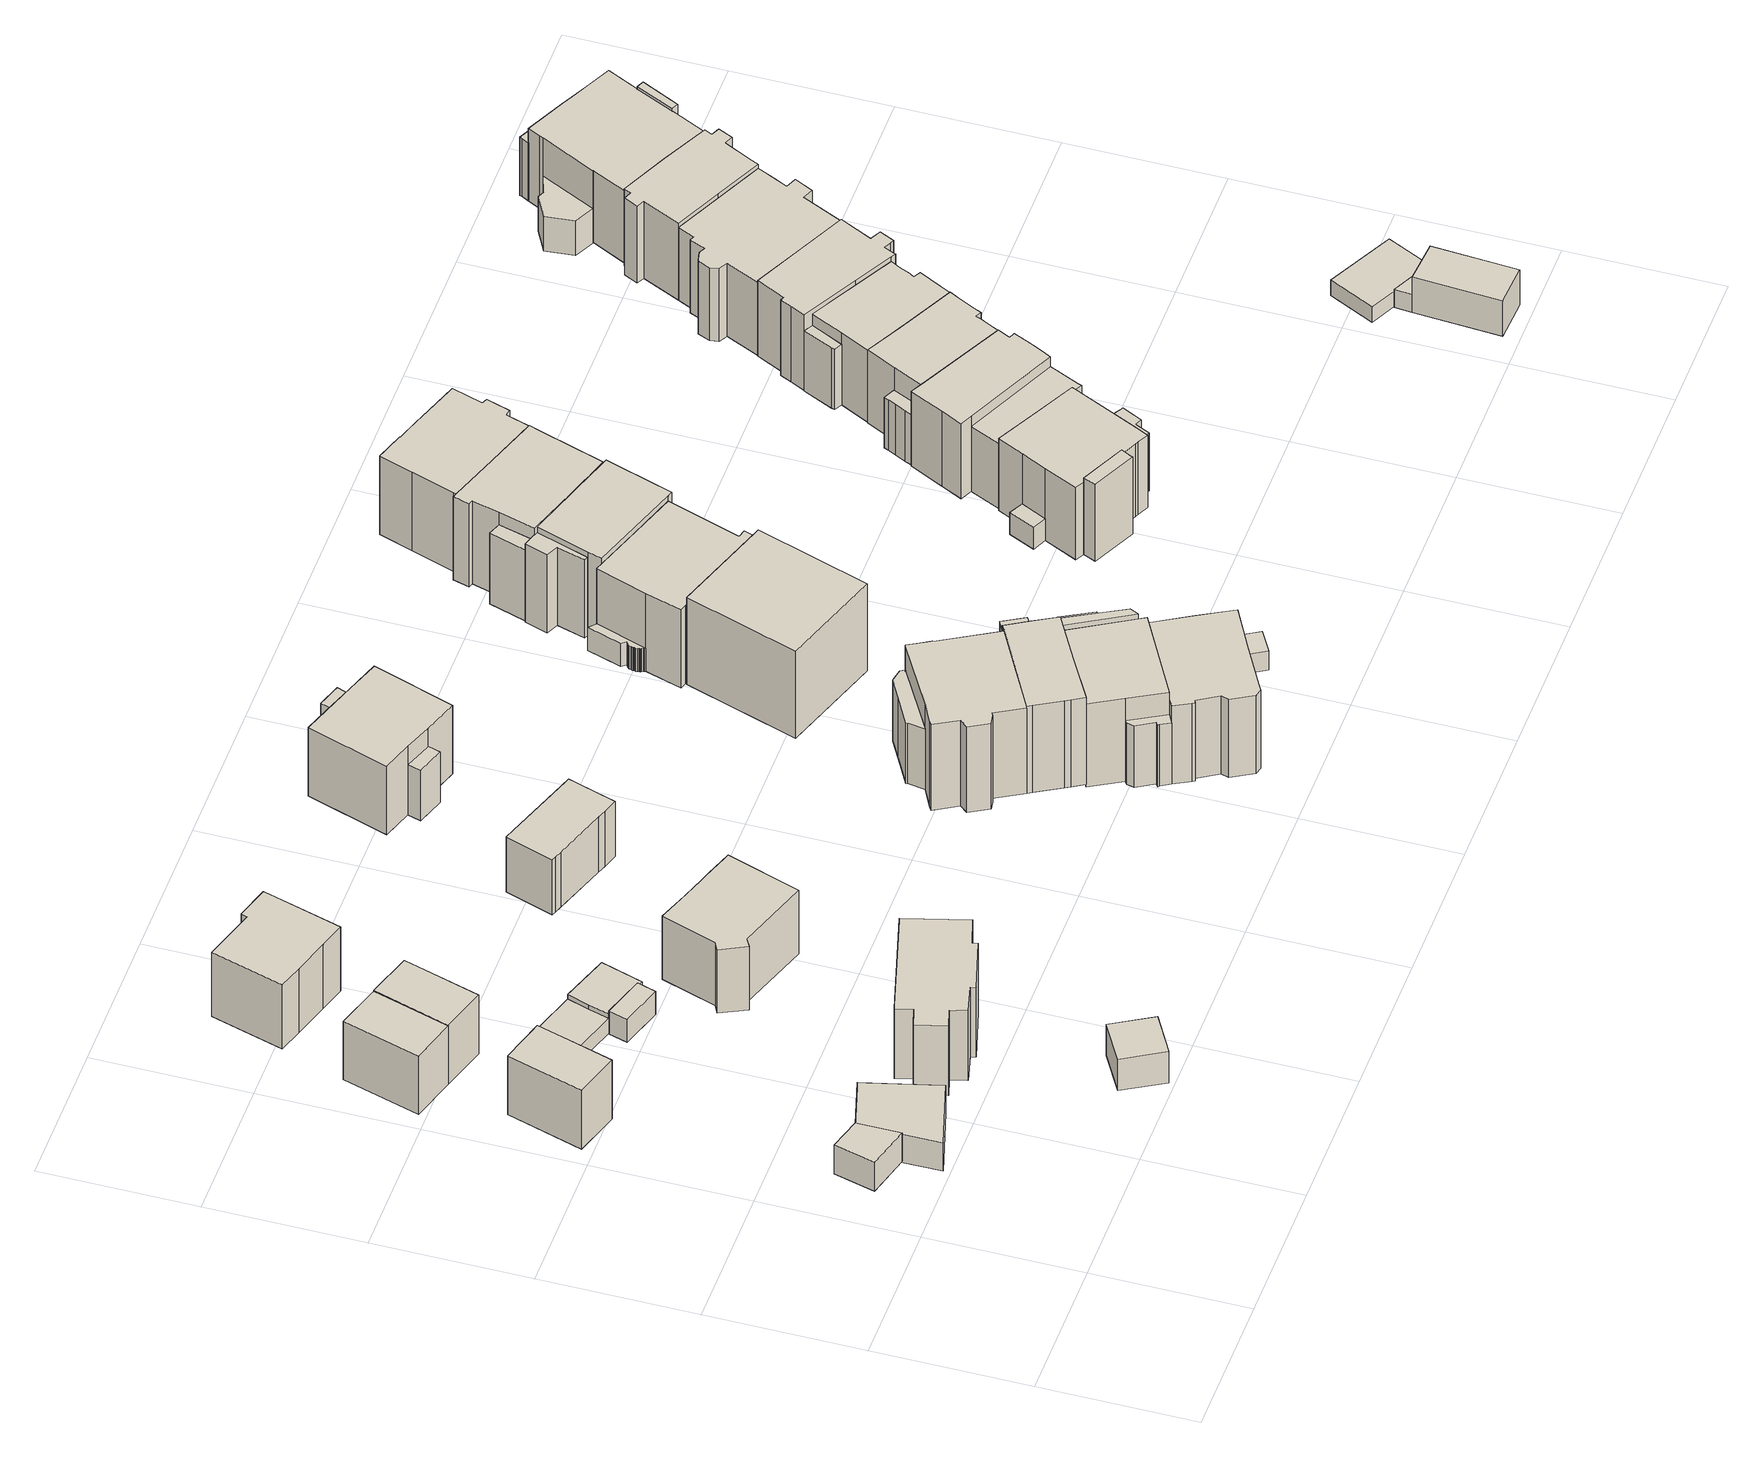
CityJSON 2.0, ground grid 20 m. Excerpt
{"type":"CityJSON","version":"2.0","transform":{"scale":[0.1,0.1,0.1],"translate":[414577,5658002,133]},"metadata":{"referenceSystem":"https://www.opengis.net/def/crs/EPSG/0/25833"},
"CityObjects":{
"building1":{"type":"Building","attributes":{"Dachtyp_tdc":"tdcFreeFormRoof","Gemeindeschluessel":14612000,"Dachneigung":45.63,"QualitaetDacherkennung":19,"Geometrietyp2DReferenz":"3000","measuredHeight":5.96,"function":"31001_9998","roofType":"5000"},"geometry":[{"type":"Solid","lod":"1","boundaries":[[[[0,1,2,3]],[[4,5,6,7]],[[3,5,4,0]],[[2,6,5,3]],[[1,7,6,2]],[[0,4,7,1]]]]}]},
"building2":{"type":"Building","attributes":{"Dachtyp_tdc":"tdcHipAndGableRoof","Gemeindeschluessel":14612000,"Dachneigung":32.6,"QualitaetDacherkennung":71,"Geometrietyp2DReferenz":"3000","measuredHeight":6.03,"function":"31001_9998","roofType":"5000"},"geometry":[{"type":"Solid","lod":"1","boundaries":[[[[8,9,10,11]],[[12,13,14,15]],[[11,13,12,8]],[[10,14,13,11]],[[9,15,14,10]],[[8,12,15,9]]]]}]},
"building3":{"type":"Building","attributes":{"Dachtyp_tdc":"tdcHipAndGableRoof","Gemeindeschluessel":14612000,"Dachneigung":55.01,"QualitaetDacherkennung":78,"Geometrietyp2DReferenz":"3000","measuredHeight":11.79,"function":"31001_9998","roofType":"5000"},"geometry":[{"type":"Solid","lod":"1","boundaries":[[[[16,17,18,19]],[[20,21,22,23]],[[19,21,20,16]],[[18,22,21,19]],[[17,23,22,18]],[[16,20,23,17]]]]}]},
"building4":{"type":"Building","attributes":{"Dachtyp_tdc":"tdcHipAndGableRoof","Gemeindeschluessel":14612000,"Dachneigung":43.41,"QualitaetDacherkennung":75,"Geometrietyp2DReferenz":"3000","measuredHeight":11.64,"function":"31001_9998","roofType":"5000"},"geometry":[{"type":"Solid","lod":"1","boundaries":[[[[24,25,26,27]],[[28,29,30,31]],[[27,29,28,24]],[[26,30,29,27]],[[25,31,30,26]],[[24,28,31,25]]]]}]},
"building5":{"type":"Building","attributes":{"Dachtyp_tdc":"tdcHipAndGableRoof","Gemeindeschluessel":14612000,"Dachneigung":49.52,"QualitaetDacherkennung":66,"Geometrietyp2DReferenz":"3000","measuredHeight":6.79,"function":"31001_9998","roofType":"5000"},"geometry":[{"type":"Solid","lod":"1","boundaries":[[[[32,33,34,35]],[[36,37,38,39]],[[35,37,36,32]],[[34,38,37,35]],[[33,39,38,34]],[[32,36,39,33]]]]}]},
"building6":{"type":"Building","attributes":{"Dachtyp_tdc":"tdcHipAndGableRoof","Gemeindeschluessel":14612000,"Dachneigung":55.4,"QualitaetDacherkennung":75,"Geometrietyp2DReferenz":"3000","measuredHeight":11.79,"function":"31001_9998","roofType":"5000"},"geometry":[{"type":"Solid","lod":"1","boundaries":[[[[40,41,42,43]],[[31,44,45,28]],[[43,44,31,40]],[[42,45,44,43]],[[41,28,45,42]],[[40,31,28,41]]]]}]},
"building7":{"type":"Building","attributes":{"Dachtyp_tdc":"tdcPolyFlatRoof","Gemeindeschluessel":14612000,"Dachneigung":0,"QualitaetDacherkennung":75,"Geometrietyp2DReferenz":"3000","measuredHeight":2.33,"function":"31001_9998","roofType":"1000"},"geometry":[{"type":"Solid","lod":"1","boundaries":[[[[46,47,48,49,50]],[[51,52,53,54,55]],[[50,52,51,46]],[[49,53,52,50]],[[48,54,53,49]],[[47,55,54,48]],[[46,51,55,47]]]]}]},
"building8":{"type":"Building","attributes":{"Dachtyp_tdc":"tdcFreeFormRoof","Gemeindeschluessel":14612000,"Dachneigung":57.84,"QualitaetDacherkennung":23,"Geometrietyp2DReferenz":"3000","measuredHeight":14.34,"function":"31001_9998","roofType":"5000"},"geometry":[{"type":"Solid","lod":"1","boundaries":[[[[56,57,58,59,60,61,62,63,64,65,66,67]],[[68,69,70,71,72,73,74,75,76,77,78,79]],[[67,69,68,56]],[[66,70,69,67]],[[65,71,70,66]],[[64,72,71,65]],[[63,73,72,64]],[[62,74,73,63]],[[61,75,74,62]],[[60,76,75,61]],[[59,77,76,60]],[[58,78,77,59]],[[57,79,78,58]],[[56,68,79,57]]]]}]},
"building9":{"type":"Building","attributes":{"Dachtyp_tdc":"tdcHipAndGableRoof","Gemeindeschluessel":14612000,"Dachneigung":62.31,"QualitaetDacherkennung":6,"Geometrietyp2DReferenz":"3000","measuredHeight":5.14,"function":"31001_9998","roofType":"5000"},"geometry":[{"type":"Solid","lod":"1","boundaries":[[[[80,81,82,83]],[[84,85,86,87]],[[83,85,84,80]],[[82,86,85,83]],[[81,87,86,82]],[[80,84,87,81]]]]}]},
"building10":{"type":"Building","attributes":{"Dachtyp_tdc":"tdcHipRoof","Gemeindeschluessel":14612000,"Dachneigung":37.49,"QualitaetDacherkennung":61,"Geometrietyp2DReferenz":"3000","measuredHeight":12.35,"function":"31001_9998","roofType":"3200"},"geometry":[{"type":"Solid","lod":"1","boundaries":[[[[88,89,90,91,92,93,94,95,96]],[[97,98,99,100,101,102,103,104,105]],[[96,98,97,88]],[[95,99,98,96]],[[94,100,99,95]],[[93,101,100,94]],[[92,102,101,93]],[[91,103,102,92]],[[90,104,103,91]],[[89,105,104,90]],[[88,97,105,89]]]]}]},
"building11":{"type":"Building","attributes":{"Dachtyp_tdc":"tdcPolyFlatRoof","Gemeindeschluessel":14612000,"Dachneigung":0,"QualitaetDacherkennung":69,"Geometrietyp2DReferenz":"3000","measuredHeight":3.08,"function":"31001_9998","roofType":"1000"},"geometry":[{"type":"Solid","lod":"1","boundaries":[[[[106,107,108,109,110,111]],[[84,112,113,114,115,85]],[[111,112,84,106]],[[110,113,112,111]],[[109,114,113,110]],[[108,115,114,109]],[[107,85,115,108]],[[106,84,85,107]]]]}]},
"building12":{"type":"Building","attributes":{"Dachtyp_tdc":"tdcFreeFormRoof","Gemeindeschluessel":14612000,"Dachneigung":42.12,"QualitaetDacherkennung":62,"Geometrietyp2DReferenz":"3000","measuredHeight":12.59,"function":"31001_9998","roofType":"5000"},"geometry":[{"type":"Solid","lod":"1","boundaries":[[[[116,117,118,119,120,121,122,123,124,125]],[[126,127,128,129,130,131,132,133,134,135]],[[125,127,126,116]],[[124,128,127,125]],[[123,129,128,124]],[[122,130,129,123]],[[121,131,130,122]],[[120,132,131,121]],[[119,133,132,120]],[[118,134,133,119]],[[117,135,134,118]],[[116,126,135,117]]]]}]},
"building13":{"type":"Building","attributes":{"Dachtyp_tdc":"tdcHipRoof","Gemeindeschluessel":14612000,"Dachneigung":49.41,"QualitaetDacherkennung":64,"Geometrietyp2DReferenz":"3000","measuredHeight":10.46,"function":"31001_9998","roofType":"3200"},"geometry":[{"type":"Solid","lod":"1","boundaries":[[[[136,137,138,139,140,141,142,143,144,145]],[[146,147,148,149,150,151,152,153,154,155]],[[145,147,146,136]],[[144,148,147,145]],[[143,149,148,144]],[[142,150,149,143]],[[141,151,150,142]],[[140,152,151,141]],[[139,153,152,140]],[[138,154,153,139]],[[137,155,154,138]],[[136,146,155,137]]]]}]},
"building14":{"type":"Building","attributes":{"Gemeindeschluessel":14612000,"Geometrietyp2DReferenz":"3000","function":"31001_9998","roofType":"9999"},"children":["building14-1","building14-2","building14-3"]},
"building14-1":{"type":"BuildingPart","attributes":{"Dachtyp_tdc":"tdcGableRoof","Dachneigung":51.42,"QualitaetDacherkennung":29,"Geometrietyp2DReferenz":"3000","measuredHeight":10.92,"roofType":"3100"},"parents":["building14"],"geometry":[{"type":"Solid","lod":"1","boundaries":[[[[156,157,158,159]],[[160,161,162,163]],[[159,161,160,156]],[[158,162,161,159]],[[157,163,162,158]],[[156,160,163,157]]]]}]},
"building14-2":{"type":"BuildingPart","attributes":{"Dachtyp_tdc":"tdcFreeFormRoof","Dachneigung":47.15,"QualitaetDacherkennung":61,"Geometrietyp2DReferenz":"3000","measuredHeight":13.65,"roofType":"5000"},"parents":["building14"],"geometry":[{"type":"Solid","lod":"1","boundaries":[[[[164,165,166,167,168,169,170,171]],[[172,173,174,160,163,175,176,177]],[[170,173,172,171]],[[169,174,173,170]],[[168,160,174,169]],[[167,163,160,168]],[[166,175,163,167]],[[165,176,175,166]],[[164,177,176,165]],[[171,172,177,164]]]]}]},
"building14-3":{"type":"BuildingPart","attributes":{"Dachtyp_tdc":"tdcFreeFormRoof","Dachneigung":46.48,"QualitaetDacherkennung":11,"Geometrietyp2DReferenz":"3000","measuredHeight":8.32,"roofType":"5000"},"parents":["building14"],"geometry":[{"type":"Solid","lod":"1","boundaries":[[[[178,179,180,181]],[[177,182,183,172]],[[181,182,177,178]],[[180,183,182,181]],[[179,172,183,180]],[[178,177,172,179]]]]}]},
"building15":{"type":"Building","attributes":{"Gemeindeschluessel":14612000,"Geometrietyp2DReferenz":"3000","function":"31001_9998","roofType":"9999"},"children":["building15-1","building15-2","building15-3"]},
"building15-1":{"type":"BuildingPart","attributes":{"Dachtyp_tdc":"tdcFreeFormRoof","Dachneigung":72.89,"QualitaetDacherkennung":13,"Geometrietyp2DReferenz":"3000","measuredHeight":11.07,"roofType":"5000"},"parents":["building15"],"geometry":[{"type":"Solid","lod":"1","boundaries":[[[[184,185,186,187,188,189,190,191]],[[192,193,194,195,196,197,198,199]],[[191,193,192,184]],[[190,194,193,191]],[[189,195,194,190]],[[188,196,195,189]],[[187,197,196,188]],[[186,198,197,187]],[[185,199,198,186]],[[184,192,199,185]]]]}]},
"building15-2":{"type":"BuildingPart","attributes":{"Dachtyp_tdc":"tdcHipAndGableRoof","Dachneigung":41.7,"QualitaetDacherkennung":60,"Geometrietyp2DReferenz":"3000","measuredHeight":17.06,"roofType":"5000"},"parents":["building15"],"geometry":[{"type":"Solid","lod":"1","boundaries":[[[[200,201,202,203,204,205,206,207,208,209,210,211,212,213,214,215]],[[216,217,218,219,220,221,222,223,224,225,226,227,198,197,196,228]],[[215,217,216,200]],[[214,218,217,215]],[[213,219,218,214]],[[212,220,219,213]],[[211,221,220,212]],[[210,222,221,211]],[[209,223,222,210]],[[208,224,223,209]],[[207,225,224,208]],[[206,226,225,207]],[[205,227,226,206]],[[204,198,227,205]],[[203,197,198,204]],[[202,196,197,203]],[[201,228,196,202]],[[200,216,228,201]]]]}]},
"building15-3":{"type":"BuildingPart","attributes":{"Dachtyp_tdc":"tdcPolyFlatRoof","Dachneigung":42.95,"QualitaetDacherkennung":30,"Geometrietyp2DReferenz":"3000","measuredHeight":10.58,"roofType":"2100"},"parents":["building15"],"geometry":[{"type":"Solid","lod":"1","boundaries":[[[[229,230,231,232,233,234,235,236,237]],[[218,217,238,239,240,241,242,243,244]],[[237,217,218,229]],[[236,238,217,237]],[[235,239,238,236]],[[234,240,239,235]],[[233,241,240,234]],[[232,242,241,233]],[[231,243,242,232]],[[230,244,243,231]],[[229,218,244,230]]]]}]},
"building16":{"type":"Building","attributes":{"Gemeindeschluessel":14612000,"Geometrietyp2DReferenz":"3000","function":"31001_9998","roofType":"9999"},"children":["building16-1","building16-2"]},
"building16-1":{"type":"BuildingPart","attributes":{"Dachtyp_tdc":"tdcPolyFlatRoof","Dachneigung":5.57,"QualitaetDacherkennung":45,"Geometrietyp2DReferenz":"3000","measuredHeight":12.86,"roofType":"2100"},"parents":["building16"],"geometry":[{"type":"Solid","lod":"1","boundaries":[[[[245,246,247,248]],[[249,250,243,251]],[[248,250,249,245]],[[247,243,250,248]],[[246,251,243,247]],[[245,249,251,246]]]]}]},
"building16-2":{"type":"BuildingPart","attributes":{"Dachtyp_tdc":"tdcGableRoof","Dachneigung":42.18,"QualitaetDacherkennung":46,"Geometrietyp2DReferenz":"3000","measuredHeight":17.03,"roofType":"3100"},"parents":["building16"],"geometry":[{"type":"Solid","lod":"1","boundaries":[[[[252,253,254,255,256,257,258,259,260,261,262,263]],[[264,265,220,266,244,250,249,267,268,269,270,271]],[[263,265,264,252]],[[262,220,265,263]],[[261,266,220,262]],[[260,244,266,261]],[[259,250,244,260]],[[258,249,250,259]],[[257,267,249,258]],[[256,268,267,257]],[[255,269,268,256]],[[254,270,269,255]],[[253,271,270,254]],[[252,264,271,253]]]]}]},
"building17":{"type":"Building","attributes":{"Gemeindeschluessel":14612000,"Geometrietyp2DReferenz":"3000","function":"31001_9998","roofType":"9999"},"children":["building17-1","building17-2","building17-3","building17-4"]},
"building17-1":{"type":"BuildingPart","attributes":{"Dachtyp_tdc":"tdcGableRoof","Dachneigung":43.65,"QualitaetDacherkennung":46,"Geometrietyp2DReferenz":"3000","measuredHeight":16.15,"roofType":"3100"},"parents":["building17"],"geometry":[{"type":"Solid","lod":"1","boundaries":[[[[272,273,274,275,276,277,278,279]],[[280,281,282,283,284,285,286,287]],[[279,281,280,272]],[[278,282,281,279]],[[277,283,282,278]],[[276,284,283,277]],[[275,285,284,276]],[[274,286,285,275]],[[273,287,286,274]],[[272,280,287,273]]]]}]},
"building17-2":{"type":"BuildingPart","attributes":{"Dachtyp_tdc":"tdcPolyFlatRoof","Dachneigung":41.17,"QualitaetDacherkennung":36,"Geometrietyp2DReferenz":"3000","measuredHeight":13.25,"roofType":"2100"},"parents":["building17"],"geometry":[{"type":"Solid","lod":"1","boundaries":[[[[288,289,290,291]],[[292,293,294,295]],[[291,293,292,288]],[[290,294,293,291]],[[289,295,294,290]],[[288,292,295,289]]]]}]},
"building17-3":{"type":"BuildingPart","attributes":{"Dachtyp_tdc":"tdcFreeFormRoof","Dachneigung":34.53,"QualitaetDacherkennung":19,"Geometrietyp2DReferenz":"3000","measuredHeight":9.91,"roofType":"5000"},"parents":["building17"],"geometry":[{"type":"Solid","lod":"1","boundaries":[[[[296,297,298,299,300,301,302,303,304]],[[305,306,307,308,280,287,309,310,311]],[[304,306,305,296]],[[303,307,306,304]],[[302,308,307,303]],[[301,280,308,302]],[[300,287,280,301]],[[299,309,287,300]],[[298,310,309,299]],[[297,311,310,298]],[[296,305,311,297]]]]}]},
"building17-4":{"type":"BuildingPart","attributes":{"Dachtyp_tdc":"tdcPolyFlatRoof","Dachneigung":44.02,"QualitaetDacherkennung":31,"Geometrietyp2DReferenz":"3000","measuredHeight":14.42,"roofType":"2100"},"parents":["building17"],"geometry":[{"type":"Solid","lod":"1","boundaries":[[[[312,313,314,315,316,317]],[[318,293,292,319,284,283]],[[317,293,318,312]],[[316,292,293,317]],[[315,319,292,316]],[[314,284,319,315]],[[313,283,284,314]],[[312,318,283,313]]]]}]},
"building18":{"type":"Building","attributes":{"Gemeindeschluessel":14612000,"Geometrietyp2DReferenz":"3000","function":"31001_9998","roofType":"9999"},"children":["building18-1","building18-2"]},
"building18-1":{"type":"BuildingPart","attributes":{"Dachtyp_tdc":"tdcGableRoof","Dachneigung":43.25,"QualitaetDacherkennung":46,"Geometrietyp2DReferenz":"3000","measuredHeight":16.14,"roofType":"3100"},"parents":["building18"],"geometry":[{"type":"Solid","lod":"1","boundaries":[[[[320,321,322,323,324,325,326,327,328,329,330,331,332,333,334]],[[335,336,337,338,339,340,310,287,341,285,342,343,344,345,346]],[[334,336,335,320]],[[333,337,336,334]],[[332,338,337,333]],[[331,339,338,332]],[[330,340,339,331]],[[329,310,340,330]],[[328,287,310,329]],[[327,341,287,328]],[[326,285,341,327]],[[325,342,285,326]],[[324,343,342,325]],[[323,344,343,324]],[[322,345,344,323]],[[321,346,345,322]],[[320,335,346,321]]]]}]},
"building18-2":{"type":"BuildingPart","attributes":{"Dachtyp_tdc":"tdcPolyFlatRoof","Dachneigung":18.25,"QualitaetDacherkennung":47,"Geometrietyp2DReferenz":"3000","measuredHeight":6.47,"roofType":"2100"},"parents":["building18"],"geometry":[{"type":"Solid","lod":"1","boundaries":[[[[347,348,349,350,351]],[[352,353,343,342,354]],[[351,353,352,347]],[[350,343,353,351]],[[349,342,343,350]],[[348,354,342,349]],[[347,352,354,348]]]]}]},
"building19":{"type":"Building","attributes":{"Dachtyp_tdc":"tdcHipAndGableRoof","Gemeindeschluessel":14612000,"Dachneigung":35.69,"QualitaetDacherkennung":43,"Geometrietyp2DReferenz":"3000","measuredHeight":16.32,"function":"31001_9998","roofType":"5000"},"geometry":[{"type":"Solid","lod":"1","boundaries":[[[[355,356,357,358]],[[359,360,361,362]],[[358,360,359,355]],[[357,361,360,358]],[[356,362,361,357]],[[355,359,362,356]]]]}]},
"building20":{"type":"Building","attributes":{"Dachtyp_tdc":"tdcPolyFlatRoof","Gemeindeschluessel":14612000,"Dachneigung":0,"QualitaetDacherkennung":2,"Geometrietyp2DReferenz":"3000","measuredHeight":3,"function":"31001_9998","roofType":"1000"},"geometry":[{"type":"Solid","lod":"1","boundaries":[[[[363,364,365,366]],[[367,368,369,370]],[[366,368,367,363]],[[365,369,368,366]],[[364,370,369,365]],[[363,367,370,364]]]]}]},
"building21":{"type":"Building","attributes":{"Gemeindeschluessel":14612000,"Geometrietyp2DReferenz":"3000","function":"31001_9998","roofType":"9999"},"children":["building21-1","building21-2"]},
"building21-1":{"type":"BuildingPart","attributes":{"Dachtyp_tdc":"tdcGableRoof","Dachneigung":42.09,"QualitaetDacherkennung":54,"Geometrietyp2DReferenz":"3000","measuredHeight":16.06,"roofType":"3100"},"parents":["building21"],"geometry":[{"type":"Solid","lod":"1","boundaries":[[[[371,372,373,374,375,376,377,378,379,380,381]],[[382,383,384,385,386,387,388,389,390,391,392]],[[381,383,382,371]],[[380,384,383,381]],[[379,385,384,380]],[[378,386,385,379]],[[377,387,386,378]],[[376,388,387,377]],[[375,389,388,376]],[[374,390,389,375]],[[373,391,390,374]],[[372,392,391,373]],[[371,382,392,372]]]]}]},
"building21-2":{"type":"BuildingPart","attributes":{"Dachtyp_tdc":"tdcFreeFormRoof","Dachneigung":15.36,"QualitaetDacherkennung":13,"Geometrietyp2DReferenz":"3000","measuredHeight":4.47,"roofType":"5000"},"parents":["building21"],"geometry":[{"type":"Solid","lod":"1","boundaries":[[[[393,394,395,396,397,398,399,400,401,402,403,404,405,406,407,408,409,410,411,412,413,414,415,416,417,418]],[[419,420,421,422,423,424,425,426,427,428,429,430,388,431,387,432,433,434,435,436,437,438,439,440,441,442]],[[418,420,419,393]],[[417,421,420,418]],[[416,422,421,417]],[[415,423,422,416]],[[414,424,423,415]],[[413,425,424,414]],[[412,426,425,413]],[[411,427,426,412]],[[410,428,427,411]],[[409,429,428,410]],[[408,430,429,409]],[[407,388,430,408]],[[406,431,388,407]],[[405,387,431,406]],[[404,432,387,405]],[[403,433,432,404]],[[402,434,433,403]],[[401,435,434,402]],[[400,436,435,401]],[[399,437,436,400]],[[398,438,437,399]],[[397,439,438,398]],[[396,440,439,397]],[[395,441,440,396]],[[394,442,441,395]],[[393,419,442,394]]]]}]},
"building22":{"type":"Building","attributes":{"Gemeindeschluessel":14612000,"Geometrietyp2DReferenz":"3000","function":"31001_9998","roofType":"9999"},"children":["building22-1","building22-2","building22-3"]},
"building22-1":{"type":"BuildingPart","attributes":{"Dachtyp_tdc":"tdcFreeFormRoof","Dachneigung":29.56,"QualitaetDacherkennung":37,"Geometrietyp2DReferenz":"3000","measuredHeight":5.38,"roofType":"5000"},"parents":["building22"],"geometry":[{"type":"Solid","lod":"1","boundaries":[[[[443,444,445,446]],[[447,448,449,450]],[[446,448,447,443]],[[445,449,448,446]],[[444,450,449,445]],[[443,447,450,444]]]]}]},
"building22-2":{"type":"BuildingPart","attributes":{"Dachtyp_tdc":"tdcPolyFlatRoof","Dachneigung":42.19,"QualitaetDacherkennung":28,"Geometrietyp2DReferenz":"3000","measuredHeight":13.24,"roofType":"2100"},"parents":["building22"],"geometry":[{"type":"Solid","lod":"1","boundaries":[[[[451,452,453,454,455,456]],[[457,458,459,460,461,462]],[[456,458,457,451]],[[455,459,458,456]],[[454,460,459,455]],[[453,461,460,454]],[[452,462,461,453]],[[451,457,462,452]]]]}]},
"building22-3":{"type":"BuildingPart","attributes":{"Dachtyp_tdc":"tdcGableRoof","Dachneigung":44.12,"QualitaetDacherkennung":40,"Geometrietyp2DReferenz":"3000","measuredHeight":16.81,"roofType":"3100"},"parents":["building22"],"geometry":[{"type":"Solid","lod":"1","boundaries":[[[[463,464,465,466,467,468,469]],[[459,458,450,449,470,471,472]],[[469,458,459,463]],[[468,450,458,469]],[[467,449,450,468]],[[466,470,449,467]],[[465,471,470,466]],[[464,472,471,465]],[[463,459,472,464]]]]}]},
"building23":{"type":"Building","attributes":{"Gemeindeschluessel":14612000,"Geometrietyp2DReferenz":"3000","function":"31001_9998","roofType":"9999"},"children":["building23-1","building23-2","building23-3"]},
"building23-1":{"type":"BuildingPart","attributes":{"Dachtyp_tdc":"tdcFreeFormRoof","Dachneigung":51.68,"QualitaetDacherkennung":18,"Geometrietyp2DReferenz":"3000","measuredHeight":6,"roofType":"5000"},"parents":["building23"],"geometry":[{"type":"Solid","lod":"1","boundaries":[[[[473,474,475,476]],[[477,478,479,480]],[[476,478,477,473]],[[475,479,478,476]],[[474,480,479,475]],[[473,477,480,474]]]]}]},
"building23-2":{"type":"BuildingPart","attributes":{"Dachtyp_tdc":"tdcFreeFormRoof","Dachneigung":71.85,"QualitaetDacherkennung":15,"Geometrietyp2DReferenz":"3000","measuredHeight":12.53,"roofType":"5000"},"parents":["building23"],"geometry":[{"type":"Solid","lod":"1","boundaries":[[[[481,482,483,484]],[[485,486,487,488]],[[484,486,485,481]],[[483,487,486,484]],[[482,488,487,483]],[[481,485,488,482]]]]}]},
"building23-3":{"type":"BuildingPart","attributes":{"Dachtyp_tdc":"tdcGableRoof","Dachneigung":43.55,"QualitaetDacherkennung":55,"Geometrietyp2DReferenz":"3000","measuredHeight":16.72,"roofType":"3100"},"parents":["building23"],"geometry":[{"type":"Solid","lod":"1","boundaries":[[[[489,490,491,492,493,494,495,496,497,498,499]],[[500,501,502,503,504,505,477,480,506,485,488]],[[499,501,500,489]],[[498,502,501,499]],[[497,503,502,498]],[[496,504,503,497]],[[495,505,504,496]],[[494,477,505,495]],[[493,480,477,494]],[[492,506,480,493]],[[491,485,506,492]],[[490,488,485,491]],[[489,500,488,490]]]]}]},
"building24":{"type":"Building","attributes":{"Gemeindeschluessel":14612000,"Geometrietyp2DReferenz":"3000","function":"31001_9998","roofType":"9999"},"children":["building24-1","building24-2"]},
"building24-1":{"type":"BuildingPart","attributes":{"Dachtyp_tdc":"tdcGableRoof","Dachneigung":44.86,"QualitaetDacherkennung":58,"Geometrietyp2DReferenz":"3000","measuredHeight":16.22,"roofType":"3100"},"parents":["building24"],"geometry":[{"type":"Solid","lod":"1","boundaries":[[[[507,508,509,510,511,512,513,514,515,516,517,518,519,520,521]],[[522,523,524,525,526,527,528,529,530,531,532,533,534,535,536]],[[521,523,522,507]],[[520,524,523,521]],[[519,525,524,520]],[[518,526,525,519]],[[517,527,526,518]],[[516,528,527,517]],[[515,529,528,516]],[[514,530,529,515]],[[513,531,530,514]],[[512,532,531,513]],[[511,533,532,512]],[[510,534,533,511]],[[509,535,534,510]],[[508,536,535,509]],[[507,522,536,508]]]]}]},
"building24-2":{"type":"BuildingPart","attributes":{"Dachtyp_tdc":"tdcPolyFlatRoof","Dachneigung":2.97,"QualitaetDacherkennung":40,"Geometrietyp2DReferenz":"3000","measuredHeight":9.05,"roofType":"2100"},"parents":["building24"],"geometry":[{"type":"Solid","lod":"1","boundaries":[[[[537,538,539,540,541]],[[542,543,544,528,527]],[[541,543,542,537]],[[540,544,543,541]],[[539,528,544,540]],[[538,527,528,539]],[[537,542,527,538]]]]}]},
"building25":{"type":"Building","attributes":{"Dachtyp_tdc":"tdcPolyFlatRoof","Gemeindeschluessel":14612000,"Dachneigung":0,"QualitaetDacherkennung":13,"Geometrietyp2DReferenz":"3000","measuredHeight":3,"function":"31001_9998","roofType":"1000"},"geometry":[{"type":"Solid","lod":"1","boundaries":[[[[545,546,547,548]],[[549,550,551,552]],[[548,550,549,545]],[[547,551,550,548]],[[546,552,551,547]],[[545,549,552,546]]]]}]},
"building26":{"type":"Building","attributes":{"Gemeindeschluessel":14612000,"Geometrietyp2DReferenz":"3000","function":"31001_9998","roofType":"9999"},"children":["building26-1","building26-2","building26-3","building26-4"]},
"building26-1":{"type":"BuildingPart","attributes":{"Dachtyp_tdc":"tdcPolyFlatRoof","Dachneigung":7.07,"QualitaetDacherkennung":28,"Geometrietyp2DReferenz":"3000","measuredHeight":3.48,"roofType":"2100"},"parents":["building26"],"geometry":[{"type":"Solid","lod":"1","boundaries":[[[[553,554,555,556]],[[557,558,559,560]],[[555,558,557,556]],[[554,559,558,555]],[[553,560,559,554]],[[556,557,560,553]]]]}]},
"building26-2":{"type":"BuildingPart","attributes":{"Dachtyp_tdc":"tdcFreeFormRoof","Dachneigung":75.97,"QualitaetDacherkennung":15,"Geometrietyp2DReferenz":"3000","measuredHeight":13.89,"roofType":"5000"},"parents":["building26"],"geometry":[{"type":"Solid","lod":"1","boundaries":[[[[561,562,563,564,565,566,567,568,569,570,571,572]],[[573,574,575,576,577,578,579,580,581,582,583,584]],[[572,574,573,561]],[[571,575,574,572]],[[570,576,575,571]],[[569,577,576,570]],[[568,578,577,569]],[[567,579,578,568]],[[566,580,579,567]],[[565,581,580,566]],[[564,582,581,565]],[[563,583,582,564]],[[562,584,583,563]],[[561,573,584,562]]]]}]},
"building26-3":{"type":"BuildingPart","attributes":{"Dachtyp_tdc":"tdcHipAndGableRoof","Dachneigung":44.97,"QualitaetDacherkennung":17,"Geometrietyp2DReferenz":"3000","measuredHeight":13.93,"roofType":"5000"},"parents":["building26"],"geometry":[{"type":"Solid","lod":"1","boundaries":[[[[585,586,587,588,589,590,591,592,593,594,595,596]],[[560,597,598,583,582,599,600,601,602,603,604,557]],[[595,597,560,596]],[[594,598,597,595]],[[593,583,598,594]],[[592,582,583,593]],[[591,599,582,592]],[[590,600,599,591]],[[589,601,600,590]],[[588,602,601,589]],[[587,603,602,588]],[[586,604,603,587]],[[585,557,604,586]],[[596,560,557,585]]]]}]},
"building26-4":{"type":"BuildingPart","attributes":{"Dachtyp_tdc":"tdcFreeFormRoof","Dachneigung":70.48,"QualitaetDacherkennung":18,"Geometrietyp2DReferenz":"3000","measuredHeight":13.23,"roofType":"5000"},"parents":["building26"],"geometry":[{"type":"Solid","lod":"1","boundaries":[[[[605,606,607,608,609]],[[610,603,602,611,612]],[[609,603,610,605]],[[608,602,603,609]],[[607,611,602,608]],[[606,612,611,607]],[[605,610,612,606]]]]}]},
"building27":{"type":"Building","attributes":{"Gemeindeschluessel":14612000,"Geometrietyp2DReferenz":"3000","function":"31001_9998","roofType":"9999"},"children":["building27-1","building27-2"]},
"building27-1":{"type":"BuildingPart","attributes":{"Dachtyp_tdc":"tdcGableRoof","Dachneigung":47.01,"QualitaetDacherkennung":43,"Geometrietyp2DReferenz":"3000","measuredHeight":14.29,"roofType":"3100"},"parents":["building27"],"geometry":[{"type":"Solid","lod":"1","boundaries":[[[[613,614,615,616,617,618,619,620,621,622,623,624]],[[625,626,627,628,629,630,631,632,633,634,635,636]],[[623,626,625,624]],[[622,627,626,623]],[[621,628,627,622]],[[620,629,628,621]],[[619,630,629,620]],[[618,631,630,619]],[[617,632,631,618]],[[616,633,632,617]],[[615,634,633,616]],[[614,635,634,615]],[[613,636,635,614]],[[624,625,636,613]]]]}]},
"building27-2":{"type":"BuildingPart","attributes":{"Dachtyp_tdc":"tdcGableRoof","Dachneigung":34.71,"QualitaetDacherkennung":31,"Geometrietyp2DReferenz":"3000","measuredHeight":12.68,"roofType":"3100"},"parents":["building27"],"geometry":[{"type":"Solid","lod":"1","boundaries":[[[[637,638,639,640,641,642,643]],[[644,645,646,625,647,636,648]],[[643,645,644,637]],[[642,646,645,643]],[[641,625,646,642]],[[640,647,625,641]],[[639,636,647,640]],[[638,648,636,639]],[[637,644,648,638]]]]}]},
"building28":{"type":"Building","attributes":{"Gemeindeschluessel":14612000,"Geometrietyp2DReferenz":"3000","function":"31001_9998","roofType":"9999"},"children":["building28-1","building28-2"]},
"building28-1":{"type":"BuildingPart","attributes":{"Dachtyp_tdc":"tdcGableRoof","Dachneigung":41,"QualitaetDacherkennung":38,"Geometrietyp2DReferenz":"3000","measuredHeight":15.08,"roofType":"3100"},"parents":["building28"],"geometry":[{"type":"Solid","lod":"1","boundaries":[[[[649,650,651,652,653,654,655,656,657,658,659,660,661]],[[662,663,664,665,666,667,668,669,670,671,672,673,674]],[[661,662,674,649]],[[660,663,662,661]],[[659,664,663,660]],[[658,665,664,659]],[[657,666,665,658]],[[656,667,666,657]],[[655,668,667,656]],[[654,669,668,655]],[[653,670,669,654]],[[652,671,670,653]],[[651,672,671,652]],[[650,673,672,651]],[[649,674,673,650]]]]}]},
"building28-2":{"type":"BuildingPart","attributes":{"Dachtyp_tdc":"tdcPolyFlatRoof","Dachneigung":51.67,"QualitaetDacherkennung":35,"Geometrietyp2DReferenz":"3000","measuredHeight":9.06,"roofType":"2100"},"parents":["building28"],"geometry":[{"type":"Solid","lod":"1","boundaries":[[[[675,676,677,678,679,680,681]],[[673,682,683,684,685,686,674]],[[681,682,673,675]],[[680,683,682,681]],[[679,684,683,680]],[[678,685,684,679]],[[677,686,685,678]],[[676,674,686,677]],[[675,673,674,676]]]]}]},
"building29":{"type":"Building","attributes":{"Gemeindeschluessel":14612000,"Geometrietyp2DReferenz":"3000","function":"31001_9998","roofType":"9999"},"children":["building29-1","building29-2"]},
"building29-1":{"type":"BuildingPart","attributes":{"Dachtyp_tdc":"tdcPolyFlatRoof","Dachneigung":32.03,"QualitaetDacherkennung":47,"Geometrietyp2DReferenz":"3000","measuredHeight":9.89,"roofType":"2100"},"parents":["building29"],"geometry":[{"type":"Solid","lod":"1","boundaries":[[[[687,688,689,690,691]],[[692,693,694,695,696]],[[691,693,692,687]],[[690,694,693,691]],[[689,695,694,690]],[[688,696,695,689]],[[687,692,696,688]]]]}]},
"building29-2":{"type":"BuildingPart","attributes":{"Dachtyp_tdc":"tdcGableRoof","Dachneigung":41.39,"QualitaetDacherkennung":35,"Geometrietyp2DReferenz":"3000","measuredHeight":14.9,"roofType":"3100"},"parents":["building29"],"geometry":[{"type":"Solid","lod":"1","boundaries":[[[[697,698,699,700,701,702,703,704,705,706,707]],[[695,708,709,710,711,712,713,714,715,716,696]],[[707,708,695,697]],[[706,709,708,707]],[[705,710,709,706]],[[704,711,710,705]],[[703,712,711,704]],[[702,713,712,703]],[[701,714,713,702]],[[700,715,714,701]],[[699,716,715,700]],[[698,696,716,699]],[[697,695,696,698]]]]}]},
"building30":{"type":"Building","attributes":{"Dachtyp_tdc":"tdcGableRoof","Gemeindeschluessel":14612000,"Dachneigung":49.19,"QualitaetDacherkennung":37,"Geometrietyp2DReferenz":"3000","measuredHeight":16.35,"function":"31001_9998","roofType":"3100"},"geometry":[{"type":"Solid","lod":"1","boundaries":[[[[717,718,719,720,721,722,723,724,725,726,727,728,729,730,731,732]],[[733,734,735,736,737,738,739,740,741,742,743,744,745,746,747,748]],[[732,734,733,717]],[[731,735,734,732]],[[730,736,735,731]],[[729,737,736,730]],[[728,738,737,729]],[[727,739,738,728]],[[726,740,739,727]],[[725,741,740,726]],[[724,742,741,725]],[[723,743,742,724]],[[722,744,743,723]],[[721,745,744,722]],[[720,746,745,721]],[[719,747,746,720]],[[718,748,747,719]],[[717,733,748,718]]]]}]},
"building31":{"type":"Building","attributes":{"Dachtyp_tdc":"tdcFreeFormRoof","Gemeindeschluessel":14612000,"Dachneigung":48.97,"QualitaetDacherkennung":53,"Geometrietyp2DReferenz":"3000","measuredHeight":16.64,"function":"31001_9998","roofType":"5000"},"geometry":[{"type":"Solid","lod":"1","boundaries":[[[[749,750,751,752,753,754,755,756,757,758,759,760,761,762,763,764,765]],[[766,767,768,769,770,771,772,773,774,775,776,777,778,779,780,781,782]],[[765,767,766,749]],[[764,768,767,765]],[[763,769,768,764]],[[762,770,769,763]],[[761,771,770,762]],[[760,772,771,761]],[[759,773,772,760]],[[758,774,773,759]],[[757,775,774,758]],[[756,776,775,757]],[[755,777,776,756]],[[754,778,777,755]],[[753,779,778,754]],[[752,780,779,753]],[[751,781,780,752]],[[750,782,781,751]],[[749,766,782,750]]]]}]},
"building32":{"type":"Building","attributes":{"Dachtyp_tdc":"tdcGableRoof","Gemeindeschluessel":14612000,"Dachneigung":45.94,"QualitaetDacherkennung":73,"Geometrietyp2DReferenz":"3000","measuredHeight":7.01,"function":"31001_9998","roofType":"3100"},"geometry":[{"type":"Solid","lod":"1","boundaries":[[[[783,784,785,786]],[[787,788,789,790]],[[786,788,787,783]],[[785,789,788,786]],[[784,790,789,785]],[[783,787,790,784]]]]}]},
"building33":{"type":"Building","attributes":{"Dachtyp_tdc":"tdcPolyFlatRoof","Gemeindeschluessel":14612000,"Dachneigung":17.3,"QualitaetDacherkennung":56,"Geometrietyp2DReferenz":"3000","measuredHeight":3.05,"function":"31001_9998","roofType":"2100"},"geometry":[{"type":"Solid","lod":"1","boundaries":[[[[791,792,793]],[[788,794,789]],[[793,794,788,791]],[[792,789,794,793]],[[791,788,789,792]]]]}]},
"building34":{"type":"Building","attributes":{"Dachtyp_tdc":"tdcPolyFlatRoof","Gemeindeschluessel":14612000,"Dachneigung":0,"QualitaetDacherkennung":75,"Geometrietyp2DReferenz":"3000","measuredHeight":2.42,"function":"31001_9998","roofType":"1000"},"geometry":[{"type":"Solid","lod":"1","boundaries":[[[[795,796,797,798,799]],[[800,801,802,803,804]],[[799,801,800,795]],[[798,802,801,799]],[[797,803,802,798]],[[796,804,803,797]],[[795,800,804,796]]]]}]},
"building35":{"type":"Building","attributes":{"Gemeindeschluessel":14612000,"Dachtyp_tdc":"tdcGableRoof","Dachneigung":48.7,"QualitaetDacherkennung":51,"Geometrietyp2DReferenz":"3000","measuredHeight":16.54,"function":"31001_9998","roofType":"3100"},"geometry":[{"type":"Solid","lod":"1","boundaries":[[[[805,806,807,808,809,810,811,812,813,814,815,816,817,818,819,820]],[[821,822,823,824,825,776,826,775,827,828,829,830,831,832,833,834]],[[820,822,821,805]],[[819,823,822,820]],[[818,824,823,819]],[[817,825,824,818]],[[816,776,825,817]],[[815,826,776,816]],[[814,775,826,815]],[[813,827,775,814]],[[812,828,827,813]],[[811,829,828,812]],[[810,830,829,811]],[[809,831,830,810]],[[808,832,831,809]],[[807,833,832,808]],[[806,834,833,807]],[[805,821,834,806]]]]}]},
"building36":{"type":"Building","attributes":{"Gemeindeschluessel":14612000,"Geometrietyp2DReferenz":"3000","function":"31001_9998","roofType":"9999"},"children":["building36-1","building36-2","building36-3","building36-4"]},
"building36-1":{"type":"BuildingPart","attributes":{"Dachtyp_tdc":"tdcFreeFormRoof","Dachneigung":73.72,"QualitaetDacherkennung":31,"Geometrietyp2DReferenz":"3000","measuredHeight":10.21,"roofType":"5000"},"parents":["building36"],"geometry":[{"type":"Solid","lod":"1","boundaries":[[[[835,836,837,838,839,840,841]],[[842,843,844,845,846,847,848]],[[841,842,848,835]],[[840,843,842,841]],[[839,844,843,840]],[[838,845,844,839]],[[837,846,845,838]],[[836,847,846,837]],[[835,848,847,836]]]]}]},
"building36-2":{"type":"BuildingPart","attributes":{"Dachtyp_tdc":"tdcFreeFormRoof","Dachneigung":82.77,"QualitaetDacherkennung":31,"Geometrietyp2DReferenz":"3000","measuredHeight":13.64,"roofType":"5000"},"parents":["building36"],"geometry":[{"type":"Solid","lod":"1","boundaries":[[[[849,850,851,852]],[[853,854,855,856]],[[852,854,853,849]],[[851,855,854,852]],[[850,856,855,851]],[[849,853,856,850]]]]}]},
"building36-3":{"type":"BuildingPart","attributes":{"Dachtyp_tdc":"tdcHipAndGableRoof","Dachneigung":40.17,"QualitaetDacherkennung":33,"Geometrietyp2DReferenz":"3000","measuredHeight":14.57,"roofType":"5000"},"parents":["building36"],"geometry":[{"type":"Solid","lod":"1","boundaries":[[[[857,858,859,860,861,862,863,864,865,866,867,868,869,870]],[[855,871,872,873,874,875,876,877,848,847,878,879,880,856]],[[869,871,855,870]],[[868,872,871,869]],[[867,873,872,868]],[[866,874,873,867]],[[865,875,874,866]],[[864,876,875,865]],[[863,877,876,864]],[[862,848,877,863]],[[861,847,848,862]],[[860,878,847,861]],[[859,879,878,860]],[[858,880,879,859]],[[857,856,880,858]],[[870,855,856,857]]]]}]},
"building36-4":{"type":"BuildingPart","attributes":{"Dachtyp_tdc":"tdcPolyFlatRoof","Dachneigung":0,"QualitaetDacherkennung":45,"Geometrietyp2DReferenz":"3000","measuredHeight":5.36,"roofType":"1000"},"parents":["building36"],"geometry":[{"type":"Solid","lod":"1","boundaries":[[[[881,882,883,884,885,886]],[[887,888,889,890,876,875]],[[886,887,875,881]],[[885,888,887,886]],[[884,889,888,885]],[[883,890,889,884]],[[882,876,890,883]],[[881,875,876,882]]]]}]}
},
"vertices":[
[103,311,62],[60,323,62],[46,270,62],[103,255,62],[103,311,17],[103,255,17],[46,270,17],[60,323,17],
[197,232,59],[171,330,59],[103,311,59],[104,206,59],[197,232,15],[104,206,15],[103,311,15],[171,330,15],
[36,707,115],[6,609,115],[65,591,115],[95,690,115],[36,707,23],[95,690,23],[65,591,23],[6,609,23],
[60,786,118],[90,885,118],[31,903,118],[1,803,118],[60,786,27],[1,803,27],[31,903,27],[90,885,27],
[295,57,62],[325,5,62],[377,35,62],[347,87,62],[295,57,13],[347,87,13],[377,35,13],[325,5,13],
[90,885,119],[60,786,119],[119,768,119],[149,867,119],[149,867,27],[119,768,27],
[145,656,45],[202,638,45],[210,665,45],[219,693,45],[162,711,45],[145,656,22],[162,711,22],[219,693,22],[210,665,22],[202,638,22],
[371,248,122],[369,255,122],[407,266,122],[384,347,122],[237,307,122],[243,285,122],[218,278,122],[229,239,122],[254,246,122],[260,225,122],[298,235,122],[300,228,122],[371,248,13],[300,228,13],[298,235,13],[260,225,13],[254,246,13],[229,239,13],[218,278,13],[243,285,13],[237,307,13],[384,347,13],[407,266,13],[369,255,13],
[202,638,57],[195,614,57],[249,597,57],[257,621,57],[202,638,21],[257,621,21],[249,597,21],[195,614,21],
[57,984,129],[89,974,129],[136,960,129],[170,950,129],[198,1044,129],[200,1052,129],[157,1065,129],[154,1057,129],[85,1078,129],[57,984,29],[85,1078,29],[154,1057,29],[157,1065,29],[200,1052,29],[198,1044,29],[170,950,29],[136,960,29],[89,974,29],
[202,638,52],[257,621,52],[265,618,52],[282,672,52],[219,693,52],[210,665,52],[210,665,21],[219,693,21],[282,672,21],[265,618,21],
[278,532,115],[294,499,115],[305,505,115],[401,473,115],[433,568,115],[398,580,115],[385,584,115],[353,595,115],[313,609,115],[289,538,115],[278,532,16],[289,538,16],[313,609,16],[353,595,16],[385,584,16],[398,580,16],[433,568,16],[401,473,16],[305,505,16],[294,499,16],
[385,754,110],[455,730,110],[466,726,110],[485,720,110],[494,748,110],[502,773,110],[505,782,110],[391,821,110],[370,759,110],[376,757,110],[385,754,24],[376,757,24],[370,759,24],[391,821,24],[505,782,24],[502,773,24],[494,748,24],[485,720,24],[466,726,24],[455,730,24],
[517,1069,128],[547,1059,128],[553,1075,128],[522,1085,128],[517,1069,28],[522,1085,28],[553,1075,28],[547,1059,28],
[512,953,135],[557,938,135],[593,1043,135],[547,1059,135],[517,1069,135],[472,1084,135],[437,979,135],[476,966,135],[476,966,28],[437,979,28],[472,1084,28],[593,1043,28],[557,938,28],[512,953,28],
[512,953,107],[476,966,107],[471,949,107],[507,937,107],[507,937,28],[471,949,28],
[709,442,112],[710,440,112],[706,418,112],[793,469,112],[794,469,112],[790,475,112],[773,478,112],[747,463,112],[709,442,17],[747,463,17],[773,478,17],[790,475,17],[794,469,17],[793,469,17],[706,418,17],[710,440,17],
[809,442,151],[802,454,151],[794,469,151],[793,469,151],[706,418,151],[680,404,151],[675,401,151],[692,371,151],[684,361,151],[698,336,151],[710,338,151],[715,341,151],[735,305,151],[792,337,151],[850,369,151],[809,441,151],[809,442,17],[809,441,17],[850,369,17],[792,337,17],[735,305,17],[715,341,17],[710,338,17],[698,336,17],[684,361,17],[692,371,17],[675,401,17],[680,404,17],[802,454,17],
[850,369,108],[852,370,108],[870,380,108],[877,384,108],[863,408,108],[854,403,108],[827,452,108],[811,443,108],[809,441,108],[811,443,17],[827,452,17],[854,403,17],[863,408,17],[877,384,17],[870,380,17],[852,370,17],
[873,344,145],[886,352,145],[870,380,145],[856,373,145],[873,344,17],[856,373,17],[886,352,17],
[757,267,153],[761,260,153],[770,245,153],[825,277,153],[885,311,153],[890,314,153],[873,344,153],[856,373,153],[852,370,153],[791,336,153],[735,305,153],[739,299,153],[757,267,17],[739,299,17],[791,336,17],[890,314,17],[885,311,17],[825,277,17],[770,245,17],[761,260,17],
[792,205,143],[817,160,143],[875,192,143],[929,222,143],[924,231,143],[879,308,143],[826,277,143],[770,245,143],[792,205,13],[770,245,13],[826,277,13],[879,308,13],[924,231,13],[929,222,13],[875,192,13],[817,160,13],
[912,274,139],[925,281,139],[903,321,139],[890,314,139],[912,274,13],[890,314,13],[903,321,13],[925,281,13],
[795,167,109],[797,165,109],[804,153,109],[807,155,109],[817,160,109],[792,205,109],[788,202,109],[786,192,109],[799,170,109],[795,167,13],[799,170,13],[786,192,13],[788,202,13],[807,155,13],[804,153,13],[797,165,13],
[885,311,151],[879,308,151],[924,231,151],[929,242,151],[912,274,151],[890,314,151],[885,311,13],[929,242,13],
[850,66,135],[860,64,135],[869,69,135],[927,101,135],[981,130,135],[957,173,135],[929,222,135],[874,192,135],[817,160,135],[804,153,135],[815,132,135],[817,129,135],[821,131,135],[837,104,135],[834,94,135],[850,66,13],[834,94,13],[837,104,13],[821,131,13],[817,129,13],[815,132,13],[874,192,13],[957,173,13],[981,130,13],[927,101,13],[869,69,13],[860,64,13],
[1000,141,74],[976,184,74],[957,173,74],[981,130,74],[981,131,74],[1000,141,13],[981,131,13],[976,184,13],
[915,684,163],[782,728,163],[733,582,163],[866,538,163],[915,684,27],[866,538,27],[733,582,27],[782,728,27],
[1008,127,42],[1021,105,42],[1050,122,42],[1037,144,42],[1008,127,12],[1037,144,12],[1050,122,12],[1021,105,12],
[922,703,150],[911,706,150],[943,801,150],[880,822,150],[820,842,150],[811,845,150],[788,779,150],[773,732,150],[782,729,150],[842,708,150],[915,684,150],[922,703,28],[915,684,28],[842,708,28],[782,729,28],[773,732,28],[788,779,28],[811,845,28],[820,842,28],[880,822,28],[943,801,28],[911,706,28],
[785,794,64],[785,793,64],[785,792,64],[785,791,64],[784,790,64],[785,788,64],[785,786,64],[785,785,64],[785,784,64],[786,783,64],[787,781,64],[787,780,64],[788,779,64],[792,788,64],[811,845,64],[809,846,64],[801,853,64],[787,809,64],[791,803,64],[790,802,64],[789,801,64],[788,801,64],[788,800,64],[786,798,64],[786,796,64],[785,795,64],[785,794,28],[785,795,28],[786,796,28],[786,798,28],[788,800,28],[788,801,28],[789,801,28],[790,802,28],[791,803,28],[787,809,28],[801,853,28],[809,846,28],[792,788,28],[787,780,28],[787,781,28],[786,783,28],[785,784,28],[785,785,28],[785,786,28],[785,788,28],[784,790,28],[785,791,28],[785,792,28],[785,793,28],
[998,882,78],[979,887,78],[954,811,78],[973,805,78],[998,882,27],[973,805,27],[954,811,27],[979,887,27],
[826,936,149],[816,906,149],[832,899,149],[821,863,149],[826,861,149],[849,929,149],[826,936,27],[849,929,27],[826,861,27],[821,863,27],[832,899,27],[816,906,27],
[826,861,158],[820,842,158],[943,801,158],[950,799,158],[954,811,158],[979,887,158],[849,929,158],[950,799,27],[943,801,27],[820,842,27],
[1000,968,81],[974,889,81],[998,882,81],[1023,961,81],[1000,968,29],[1023,961,29],[998,882,29],[974,889,29],
[844,930,140],[857,977,140],[841,983,140],[826,936,140],[844,930,29],[826,936,29],[841,983,29],[857,977,29],
[867,1012,159],[857,977,159],[844,930,159],[907,910,159],[974,889,159],[1000,968,159],[1007,988,159],[938,1011,159],[873,1033,159],[867,1035,159],[861,1014,159],[867,1012,29],[861,1014,29],[867,1035,29],[873,1033,29],[938,1011,29],[1007,988,29],[907,910,29],
[893,1093,158],[874,1037,158],[873,1033,158],[940,1011,158],[1007,988,158],[1017,1019,158],[1025,1017,158],[1035,1048,158],[1028,1051,158],[1041,1091,158],[985,1110,158],[974,1114,158],[945,1123,158],[945,1124,158],[908,1136,158],[893,1093,35],[908,1136,35],[945,1124,35],[945,1123,35],[974,1114,35],[985,1110,35],[1041,1091,35],[1028,1051,35],[1035,1048,35],[1025,1017,35],[1017,1019,35],[1007,988,35],[940,1011,35],[873,1033,35],[874,1037,35],
[989,1124,125],[985,1110,125],[1041,1091,125],[1042,1091,125],[1046,1104,125],[989,1124,35],[1046,1104,35],[1042,1091,35],
[1029,981,63],[1007,988,63],[1000,968,63],[1023,961,63],[1029,981,33],[1023,961,33],[1000,968,33],[1007,988,33],
[1163,446,50],[1145,455,50],[1129,421,50],[1147,413,50],[1147,413,16],[1129,421,16],[1145,455,16],[1163,446,16],
[1294,408,107],[1300,418,107],[1286,425,107],[1243,334,107],[1256,328,107],[1262,325,107],[1271,344,107],[1280,340,107],[1293,366,107],[1284,371,107],[1278,374,107],[1282,382,107],[1294,408,16],[1282,382,16],[1278,374,16],[1284,371,16],[1293,366,16],[1280,340,16],[1271,344,16],[1262,325,16],[1256,328,16],[1243,334,16],[1286,425,16],[1300,418,16],
[1147,413,129],[1127,370,129],[1138,364,129],[1196,337,129],[1217,327,129],[1221,325,129],[1235,318,129],[1243,334,129],[1286,425,129],[1238,449,129],[1179,479,129],[1163,446,129],[1179,479,16],[1238,449,16],[1235,318,16],[1221,325,16],[1217,327,16],[1196,337,16],[1138,364,16],[1127,370,16],
[1131,348,136],[1188,321,136],[1189,324,136],[1196,337,136],[1138,364,136],[1131,348,16],[1189,324,16],[1188,321,16],
[1320,462,136],[1326,473,136],[1333,487,136],[1334,489,136],[1345,513,136],[1337,516,136],[1345,532,136],[1232,588,136],[1217,596,136],[1195,552,136],[1182,525,136],[1197,518,136],[1197,518,19],[1182,525,19],[1195,552,19],[1217,596,19],[1232,588,19],[1345,532,19],[1337,516,19],[1345,513,19],[1334,489,19],[1333,487,19],[1326,473,19],[1320,462,19],
[1300,418,121],[1302,423,121],[1320,462,121],[1256,491,121],[1197,518,121],[1179,479,121],[1237,450,121],[1300,418,19],[1237,450,19],[1179,479,19],[1256,491,19],[1302,423,19],
[1250,627,135],[1232,588,135],[1278,565,135],[1345,532,135],[1353,548,135],[1358,558,135],[1360,564,135],[1368,560,135],[1373,571,135],[1384,593,135],[1390,604,135],[1315,641,135],[1269,665,135],[1269,665,21],[1315,641,21],[1390,604,21],[1384,593,21],[1373,571,21],[1368,560,21],[1360,564,21],[1358,558,21],[1353,548,21],[1345,532,21],[1278,565,21],[1232,588,21],[1250,627,21],
[1232,588,100],[1250,627,100],[1235,634,100],[1232,628,100],[1227,618,100],[1220,604,100],[1217,596,100],[1217,596,21],[1220,604,21],[1227,618,21],[1232,628,21],[1235,634,21],
[1278,707,116],[1288,702,116],[1309,744,116],[1297,750,116],[1279,711,116],[1278,707,22],[1279,711,22],[1297,750,22],[1309,744,22],[1288,702,22],
[1309,744,134],[1288,702,134],[1269,665,134],[1315,642,134],[1390,604,134],[1412,647,134],[1403,652,134],[1407,658,134],[1413,671,134],[1420,684,134],[1355,719,134],[1355,719,22],[1420,684,22],[1413,671,22],[1407,658,22],[1403,652,22],[1412,647,22],[1390,604,22],[1315,642,22],[1269,665,22],
[1313,783,141],[1306,768,141],[1297,750,141],[1370,711,141],[1420,684,141],[1426,681,141],[1427,684,141],[1433,697,141],[1442,692,141],[1447,690,141],[1456,709,141],[1442,716,141],[1463,758,141],[1406,785,141],[1336,818,141],[1318,781,141],[1313,783,23],[1318,781,23],[1336,818,23],[1406,785,23],[1463,758,23],[1442,716,23],[1456,709,23],[1447,690,23],[1442,692,23],[1433,697,23],[1427,684,23],[1426,681,23],[1420,684,23],[1370,711,23],[1297,750,23],[1306,768,23],
[1336,818,138],[1463,758,138],[1488,811,138],[1502,805,138],[1514,829,138],[1500,835,138],[1507,850,138],[1519,875,138],[1397,932,138],[1387,911,138],[1381,913,138],[1372,893,138],[1364,897,138],[1350,894,138],[1343,878,138],[1345,867,138],[1356,861,138],[1336,818,24],[1356,861,24],[1345,867,24],[1343,878,24],[1350,894,24],[1364,897,24],[1372,893,24],[1381,913,24],[1387,911,24],[1397,932,24],[1519,875,24],[1507,850,24],[1500,835,24],[1514,829,24],[1502,805,24],[1488,811,24],[1463,758,24],
[1643,21,60],[1699,18,60],[1706,128,60],[1650,132,60],[1643,21,5],[1650,132,5],[1706,128,5],[1699,18,5],
[1650,132,33],[1706,128,33],[1652,154,33],[1652,154,5],
[1619,170,30],[1652,154,30],[1706,128,30],[1734,186,30],[1648,229,30],[1619,170,6],[1648,229,6],[1734,186,6],[1706,128,6],[1652,154,6],
[1562,936,144],[1551,941,144],[1556,951,144],[1495,981,144],[1434,1009,144],[1429,1000,144],[1419,1004,144],[1410,986,144],[1420,981,144],[1397,932,144],[1458,904,144],[1519,875,144],[1525,888,144],[1536,910,144],[1542,922,144],[1553,917,144],[1562,936,24],[1553,917,24],[1542,922,24],[1536,910,24],[1525,888,24],[1458,904,24],[1420,981,24],[1410,986,24],[1419,1004,24],[1429,1000,24],[1434,1009,24],[1495,981,24],[1556,951,24],[1551,941,24],
[1500,1145,119],[1551,1121,119],[1556,1133,119],[1542,1140,119],[1525,1148,119],[1506,1157,119],[1505,1154,119],[1505,1154,28],[1506,1157,28],[1525,1148,28],[1542,1140,28],[1556,1133,28],[1551,1121,28],[1500,1145,28],
[1610,1042,145],[1601,1046,145],[1578,997,145],[1586,993,145],[1610,1042,28],[1586,993,28],[1578,997,28],[1601,1046,28],
[1601,1046,141],[1621,1087,141],[1588,1103,141],[1573,1110,141],[1551,1121,141],[1500,1145,141],[1492,1129,141],[1490,1124,141],[1455,1053,141],[1456,1053,141],[1434,1009,141],[1487,984,141],[1556,951,141],[1578,997,141],[1556,951,28],[1487,984,28],[1434,1009,28],[1456,1053,28],[1455,1053,28],[1490,1124,28],[1492,1129,28],[1573,1110,28],[1588,1103,28],[1621,1087,28],
[1455,1053,82],[1490,1124,82],[1464,1115,82],[1455,1119,82],[1425,1103,82],[1429,1066,82],[1429,1066,28],[1425,1103,28],[1455,1119,28],[1464,1115,28]
]}
